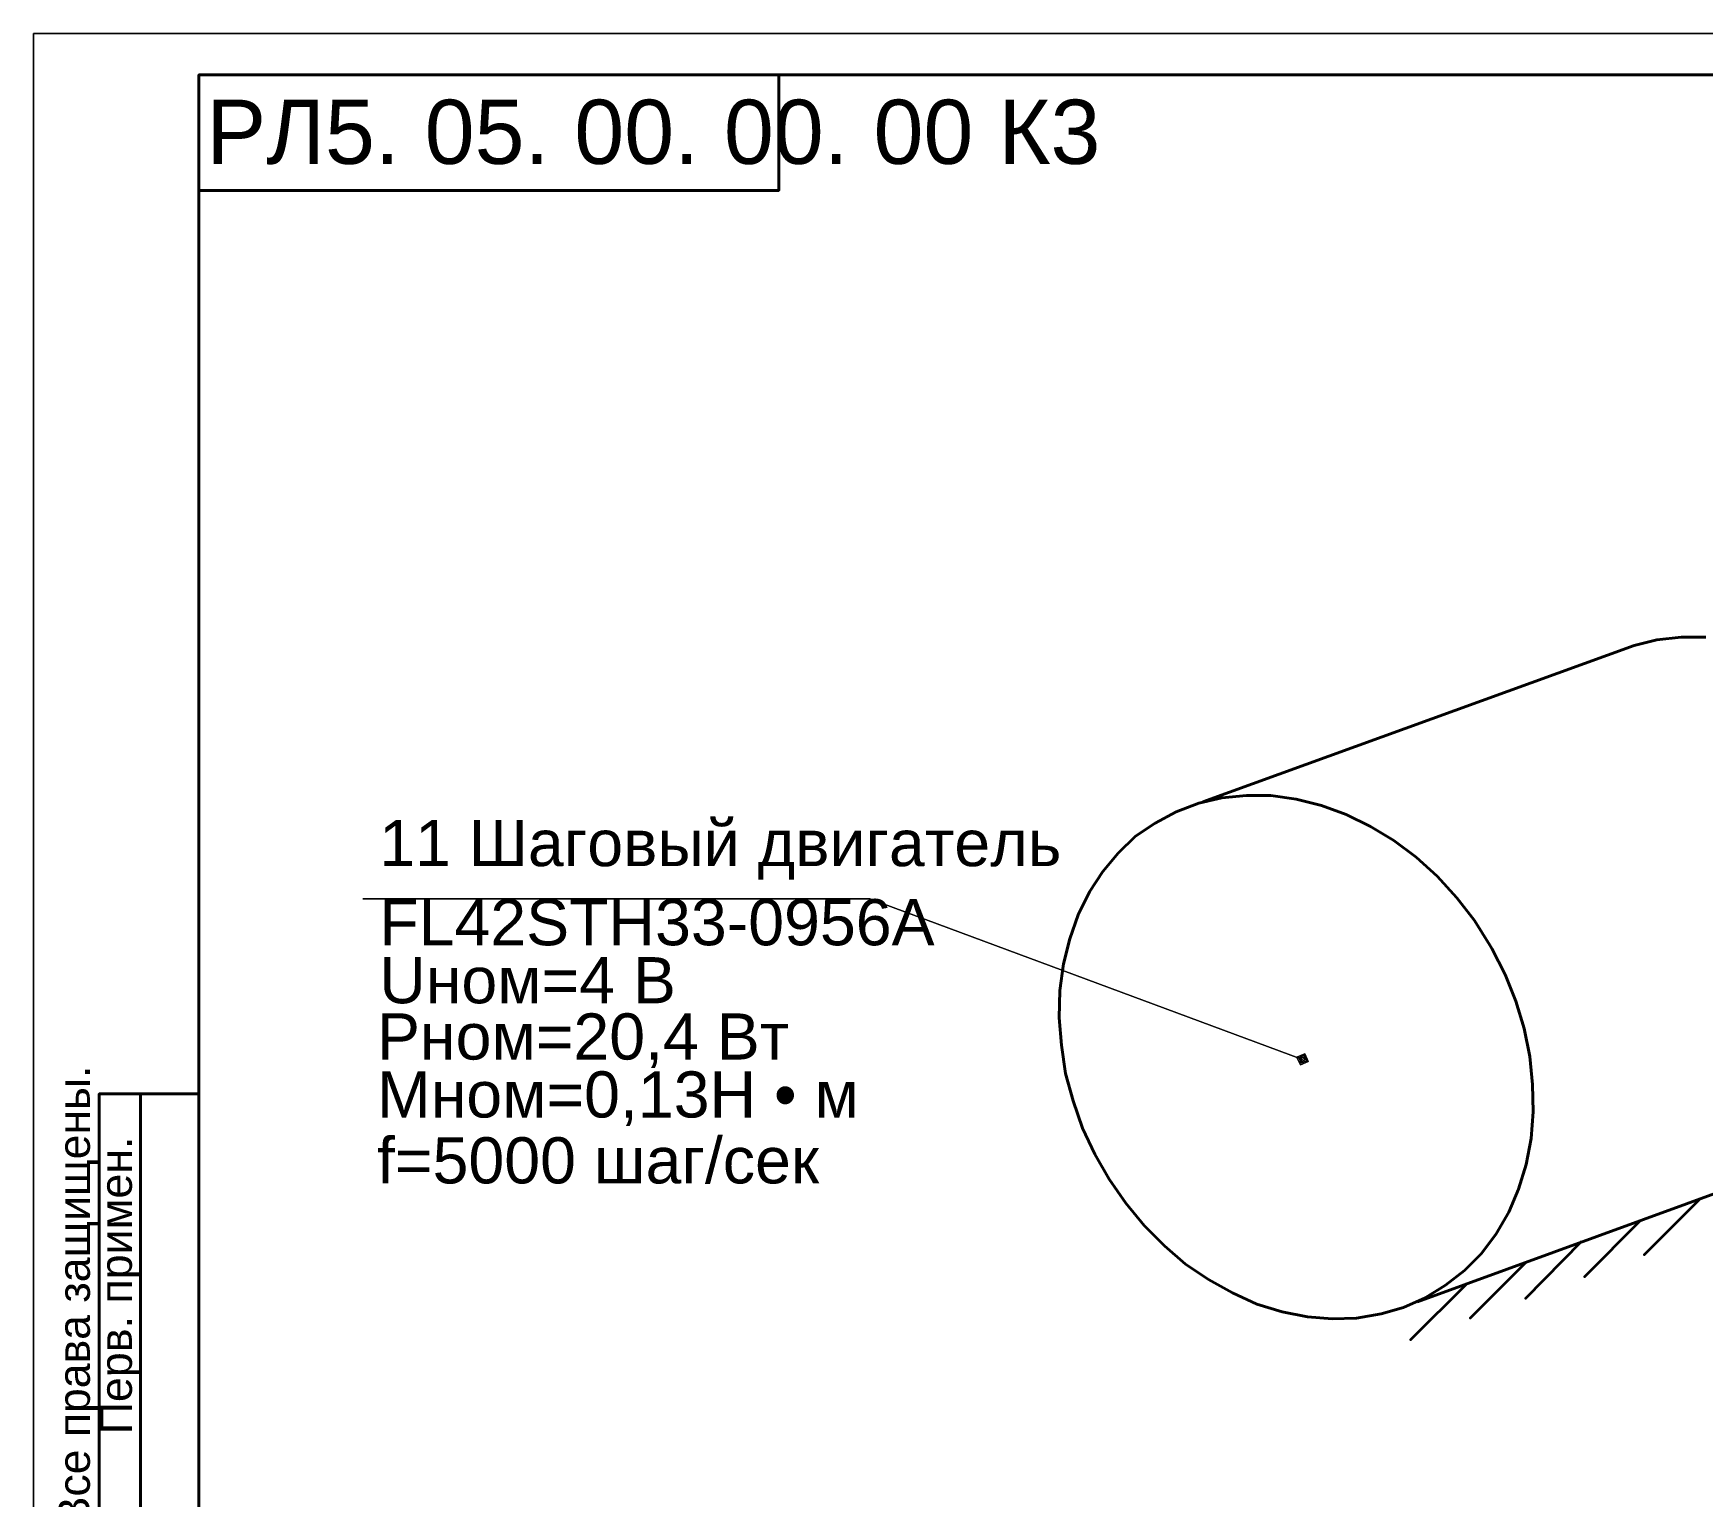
# Model space of a CAD drawing. Header units: millimetres. Extents: x 1 to 625, y 0 to 421.
# Drawn here: x 0.5 to 202.1, y 243.9 to 420.5 of the extents above; entities that cross this region are included whole.
import ezdxf

# ---------------------------------------------------------------- set-up
doc = ezdxf.new("R2010")
doc.units = ezdxf.units.MM
doc.layers.add('PDF _Геометрия', color=7, linetype='Continuous')
doc.layers.add('PDF _Текст', color=7, linetype='Continuous')
doc.layers.add('PDF _Сплошная заливка', color=7, linetype='Continuous', true_color=0xffffff)
doc.styles.add('PDF Arial', font='arial.ttf')

msp = doc.modelspace()

# ---------------------------------------------------------------- hatches: boundary and pattern name
at = {"layer": 'PDF _Сплошная заливка', "transparency": 33554559}
h = msp.add_hatch(color=256, dxfattribs=at)
h.paths.add_polyline_path([(42.25, 323.09), (99.48, 323.09)], flags=0)
h.paths.add_polyline_path([(42.25, 323), (99.48, 323)], flags=0)
h.paths.add_polyline_path([(42.25, 322.92), (99.48, 322.92)], flags=0)
h.paths.add_polyline_path([(42.25, 322.83), (99.48, 322.83)], flags=0)
h.paths.add_polyline_path([(42.25, 322.75), (99.48, 322.75)], flags=0)
h.paths.add_polyline_path([(42.25, 322.66), (99.48, 322.66)], flags=0)
h.paths.add_polyline_path([(42.25, 322.58), (99.48, 322.58)], flags=0)
h.paths.add_polyline_path([(42.25, 322.5), (99.48, 322.5)], flags=0)
h.paths.add_polyline_path([(42.25, 322.41), (99.48, 322.41)], flags=0)
h.paths.add_polyline_path([(42.25, 322.33), (99.48, 322.33)], flags=0)
h.paths.add_polyline_path([(42.25, 322.24), (99.48, 322.24)], flags=0)
h.paths.add_polyline_path([(42.25, 322.16), (99.48, 322.16)], flags=0)
h.paths.add_polyline_path([(42.25, 322.07), (99.48, 322.07)], flags=0)
h.paths.add_polyline_path([(42.25, 321.99), (99.48, 321.99)], flags=0)
h.paths.add_polyline_path([(42.25, 321.9), (99.48, 321.9)], flags=0)
h.paths.add_polyline_path([(42.25, 321.82), (99.48, 321.82)], flags=0)
h.paths.add_polyline_path([(42.25, 321.73), (99.48, 321.73)], flags=0)
h.paths.add_polyline_path([(42.25, 321.65), (99.48, 321.65)], flags=0)
h.paths.add_polyline_path([(42.25, 321.56), (99.48, 321.56)], flags=0)
h.paths.add_polyline_path([(42.25, 321.48), (99.48, 321.48)], flags=0)
h.paths.add_polyline_path([(42.25, 321.39), (99.48, 321.39)], flags=0)
h.paths.add_polyline_path([(42.25, 321.31), (99.48, 321.31)], flags=0)
h.paths.add_polyline_path([(42.25, 321.23), (99.48, 321.23)], flags=0)
h.paths.add_polyline_path([(42.25, 321.14), (99.48, 321.14)], flags=0)
h.paths.add_polyline_path([(42.25, 321.06), (99.48, 321.06)], flags=0)
h.paths.add_polyline_path([(42.25, 320.97), (99.48, 320.97)], flags=0)
h.paths.add_polyline_path([(42.25, 320.89), (99.48, 320.89)], flags=0)
h.paths.add_polyline_path([(42.25, 320.8), (99.48, 320.8)], flags=0)
h.paths.add_polyline_path([(42.25, 320.72), (99.48, 320.72)], flags=0)
h.paths.add_polyline_path([(42.25, 320.63), (99.48, 320.63)], flags=0)
h.paths.add_polyline_path([(42.25, 320.55), (99.48, 320.55)], flags=0)
h.paths.add_polyline_path([(42.25, 320.46), (99.48, 320.46)], flags=0)
h.paths.add_polyline_path([(42.25, 320.38), (99.48, 320.38)], flags=0)
h.paths.add_polyline_path([(42.25, 320.29), (99.48, 320.29)], flags=0)
h.paths.add_polyline_path([(42.25, 320.21), (99.48, 320.21)], flags=0)
h.paths.add_polyline_path([(42.25, 320.12), (99.48, 320.12)], flags=0)
h.paths.add_polyline_path([(42.25, 320.04), (99.48, 320.04)], flags=0)
h.paths.add_polyline_path([(42.25, 319.96), (99.48, 319.96)], flags=0)
h.paths.add_polyline_path([(42.25, 319.87), (99.48, 319.87)], flags=0)
h.paths.add_polyline_path([(42.25, 319.79), (99.48, 319.79)], flags=0)
h.paths.add_polyline_path([(42.25, 319.7), (99.48, 319.7)], flags=0)
h.paths.add_polyline_path([(42.25, 319.62), (99.48, 319.62)], flags=0)
h.paths.add_polyline_path([(42.25, 319.53), (99.48, 319.53)], flags=0)
h.paths.add_polyline_path([(42.25, 319.45), (99.48, 319.45)], flags=0)
h.paths.add_polyline_path([(42.25, 319.36), (99.48, 319.36)], flags=0)
h.paths.add_polyline_path([(42.25, 319.28), (99.48, 319.28)], flags=0)
h.paths.add_polyline_path([(42.25, 319.19), (99.48, 319.19)], flags=0)
h.paths.add_polyline_path([(42.25, 319.11), (99.48, 319.11)], flags=0)
h.paths.add_polyline_path([(42.25, 319.02), (99.48, 319.02)], flags=0)
h.paths.add_polyline_path([(42.25, 318.94), (99.48, 318.94)], flags=0)
h.paths.add_polyline_path([(42.25, 318.85), (99.48, 318.85)], flags=0)
h.paths.add_polyline_path([(42.25, 318.77), (99.48, 318.77)], flags=0)
h.paths.add_polyline_path([(42.25, 318.69), (99.48, 318.69)], flags=0)
h.paths.add_polyline_path([(42.25, 318.6), (99.48, 318.6)], flags=0)
h.paths.add_polyline_path([(42.25, 318.52), (99.48, 318.52)], flags=0)
h.paths.add_polyline_path([(42.25, 318.43), (99.48, 318.43)], flags=0)
h.paths.add_polyline_path([(42.25, 318.35), (99.48, 318.35)], flags=0)
h.paths.add_polyline_path([(42.25, 318.26), (99.48, 318.26)], flags=0)
h.paths.add_polyline_path([(42.25, 318.18), (99.48, 318.18)], flags=0)
h.paths.add_polyline_path([(42.25, 318.09), (99.48, 318.09)], flags=0)
h.paths.add_polyline_path([(42.25, 318.01), (99.48, 318.01)], flags=0)
h.paths.add_polyline_path([(42.25, 317.92), (99.48, 317.92)], flags=0)
h.paths.add_polyline_path([(42.25, 317.84), (99.48, 317.84)], flags=0)
h.paths.add_polyline_path([(42.25, 317.75), (99.48, 317.75)], flags=0)
h.paths.add_polyline_path([(42.25, 317.67), (99.48, 317.67)], flags=0)
h.paths.add_polyline_path([(42.25, 317.58), (99.48, 317.58)], flags=0)
h.paths.add_polyline_path([(42.25, 317.5), (99.48, 317.5)], flags=0)
h.paths.add_polyline_path([(42.25, 317.42), (99.48, 317.42)], flags=0)
h.paths.add_polyline_path([(42.25, 317.33), (99.48, 317.33)], flags=0)
h.paths.add_polyline_path([(42.25, 317.25), (99.48, 317.25)], flags=0)
h.paths.add_polyline_path([(42.25, 317.16), (99.48, 317.16)], flags=0)
h = msp.add_hatch(color=256, dxfattribs=at)
h.paths.add_polyline_path([(42.25, 315.13), (89.49, 315.13)], flags=0)
h.paths.add_polyline_path([(42.25, 315.04), (89.49, 315.04)], flags=0)
h.paths.add_polyline_path([(42.25, 314.96), (89.49, 314.96)], flags=0)
h.paths.add_polyline_path([(42.25, 314.88), (89.49, 314.88)], flags=0)
h.paths.add_polyline_path([(42.25, 314.79), (89.49, 314.79)], flags=0)
h.paths.add_polyline_path([(42.25, 314.71), (89.49, 314.71)], flags=0)
h.paths.add_polyline_path([(42.25, 314.62), (89.49, 314.62)], flags=0)
h.paths.add_polyline_path([(42.25, 314.54), (89.49, 314.54)], flags=0)
h.paths.add_polyline_path([(42.25, 314.45), (89.49, 314.45)], flags=0)
h.paths.add_polyline_path([(42.25, 314.37), (89.49, 314.37)], flags=0)
h.paths.add_polyline_path([(42.25, 314.28), (89.49, 314.28)], flags=0)
h.paths.add_polyline_path([(42.25, 314.2), (89.49, 314.2)], flags=0)
h.paths.add_polyline_path([(42.25, 314.11), (89.49, 314.11)], flags=0)
h.paths.add_polyline_path([(42.25, 314.03), (89.49, 314.03)], flags=0)
h.paths.add_polyline_path([(42.25, 313.94), (89.49, 313.94)], flags=0)
h.paths.add_polyline_path([(42.25, 313.86), (89.49, 313.86)], flags=0)
h.paths.add_polyline_path([(42.25, 313.77), (89.49, 313.77)], flags=0)
h.paths.add_polyline_path([(42.25, 313.69), (89.49, 313.69)], flags=0)
h.paths.add_polyline_path([(42.25, 313.61), (89.49, 313.61)], flags=0)
h.paths.add_polyline_path([(42.25, 313.52), (89.49, 313.52)], flags=0)
h.paths.add_polyline_path([(42.25, 313.44), (89.49, 313.44)], flags=0)
h.paths.add_polyline_path([(42.25, 313.35), (89.49, 313.35)], flags=0)
h.paths.add_polyline_path([(42.25, 313.27), (89.49, 313.27)], flags=0)
h.paths.add_polyline_path([(42.25, 313.18), (89.49, 313.18)], flags=0)
h.paths.add_polyline_path([(42.25, 313.1), (89.49, 313.1)], flags=0)
h.paths.add_polyline_path([(42.25, 313.01), (89.49, 313.01)], flags=0)
h.paths.add_polyline_path([(42.25, 312.93), (89.49, 312.93)], flags=0)
h.paths.add_polyline_path([(42.25, 312.84), (89.49, 312.84)], flags=0)
h.paths.add_polyline_path([(42.25, 312.76), (89.49, 312.76)], flags=0)
h.paths.add_polyline_path([(42.25, 312.67), (89.49, 312.67)], flags=0)
h.paths.add_polyline_path([(42.25, 312.59), (89.49, 312.59)], flags=0)
h.paths.add_polyline_path([(42.25, 312.5), (89.49, 312.5)], flags=0)
h.paths.add_polyline_path([(42.25, 312.42), (89.49, 312.42)], flags=0)
h.paths.add_polyline_path([(42.25, 312.34), (89.49, 312.34)], flags=0)
h.paths.add_polyline_path([(42.25, 312.25), (89.49, 312.25)], flags=0)
h.paths.add_polyline_path([(42.25, 312.17), (89.49, 312.17)], flags=0)
h.paths.add_polyline_path([(42.25, 312.08), (89.49, 312.08)], flags=0)
h.paths.add_polyline_path([(42.25, 312), (89.49, 312)], flags=0)
h.paths.add_polyline_path([(42.25, 311.91), (89.49, 311.91)], flags=0)
h.paths.add_polyline_path([(42.25, 311.83), (89.49, 311.83)], flags=0)
h.paths.add_polyline_path([(42.25, 311.74), (89.49, 311.74)], flags=0)
h.paths.add_polyline_path([(42.25, 311.66), (89.49, 311.66)], flags=0)
h.paths.add_polyline_path([(42.25, 311.57), (89.49, 311.57)], flags=0)
h.paths.add_polyline_path([(42.25, 311.49), (89.49, 311.49)], flags=0)
h.paths.add_polyline_path([(42.25, 311.4), (89.49, 311.4)], flags=0)
h.paths.add_polyline_path([(42.25, 311.32), (89.49, 311.32)], flags=0)
h.paths.add_polyline_path([(42.25, 311.23), (89.49, 311.23)], flags=0)
h.paths.add_polyline_path([(42.25, 311.15), (89.49, 311.15)], flags=0)
h.paths.add_polyline_path([(42.25, 311.07), (89.49, 311.07)], flags=0)
h.paths.add_polyline_path([(42.25, 310.98), (89.49, 310.98)], flags=0)
h.paths.add_polyline_path([(42.25, 310.9), (89.49, 310.9)], flags=0)
h.paths.add_polyline_path([(42.25, 310.81), (89.49, 310.81)], flags=0)
h.paths.add_polyline_path([(42.25, 310.73), (89.49, 310.73)], flags=0)
h.paths.add_polyline_path([(42.25, 310.64), (89.49, 310.64)], flags=0)
h.paths.add_polyline_path([(42.25, 310.56), (89.49, 310.56)], flags=0)
h.paths.add_polyline_path([(42.25, 310.47), (89.49, 310.47)], flags=0)
h.paths.add_polyline_path([(42.25, 310.39), (89.49, 310.39)], flags=0)
h.paths.add_polyline_path([(42.25, 310.3), (89.49, 310.3)], flags=0)
h.paths.add_polyline_path([(42.25, 310.22), (89.49, 310.22)], flags=0)
h.paths.add_polyline_path([(42.25, 310.13), (89.49, 310.13)], flags=0)
h.paths.add_polyline_path([(42.25, 310.05), (89.49, 310.05)], flags=0)
h.paths.add_polyline_path([(42.25, 309.96), (89.49, 309.96)], flags=0)
h.paths.add_polyline_path([(42.25, 309.88), (89.49, 309.88)], flags=0)
h.paths.add_polyline_path([(42.25, 309.8), (89.49, 309.8)], flags=0)
h.paths.add_polyline_path([(42.25, 309.71), (89.49, 309.71)], flags=0)
h.paths.add_polyline_path([(42.25, 309.63), (89.49, 309.63)], flags=0)
h.paths.add_polyline_path([(42.25, 309.54), (89.49, 309.54)], flags=0)
h.paths.add_polyline_path([(42.25, 309.46), (89.49, 309.46)], flags=0)
h.paths.add_polyline_path([(42.25, 309.37), (89.49, 309.37)], flags=0)
h.paths.add_polyline_path([(42.25, 309.29), (89.49, 309.29)], flags=0)
h.paths.add_polyline_path([(42.25, 309.2), (89.49, 309.2)], flags=0)
h.paths.add_polyline_path([(42.25, 309.12), (89.49, 309.12)], flags=0)
h = msp.add_hatch(color=256, dxfattribs=at)
h.paths.add_polyline_path([(42.25, 308.1), (66.97, 308.1)], flags=0)
h.paths.add_polyline_path([(42.25, 308.02), (66.97, 308.02)], flags=0)
h.paths.add_polyline_path([(42.25, 307.93), (66.97, 307.93)], flags=0)
h.paths.add_polyline_path([(42.25, 307.85), (66.97, 307.85)], flags=0)
h.paths.add_polyline_path([(42.25, 307.76), (66.97, 307.76)], flags=0)
h.paths.add_polyline_path([(42.25, 307.68), (66.97, 307.68)], flags=0)
h.paths.add_polyline_path([(42.25, 307.59), (66.97, 307.59)], flags=0)
h.paths.add_polyline_path([(42.25, 307.51), (66.97, 307.51)], flags=0)
h.paths.add_polyline_path([(42.25, 307.42), (66.97, 307.42)], flags=0)
h.paths.add_polyline_path([(42.25, 307.34), (66.97, 307.34)], flags=0)
h.paths.add_polyline_path([(42.25, 307.26), (66.97, 307.26)], flags=0)
h.paths.add_polyline_path([(42.25, 307.17), (66.97, 307.17)], flags=0)
h.paths.add_polyline_path([(42.25, 307.09), (66.97, 307.09)], flags=0)
h.paths.add_polyline_path([(42.25, 307), (66.97, 307)], flags=0)
h.paths.add_polyline_path([(42.25, 306.92), (66.97, 306.92)], flags=0)
h.paths.add_polyline_path([(42.25, 306.83), (66.97, 306.83)], flags=0)
h.paths.add_polyline_path([(42.25, 306.75), (66.97, 306.75)], flags=0)
h.paths.add_polyline_path([(42.25, 306.66), (66.97, 306.66)], flags=0)
h.paths.add_polyline_path([(42.25, 306.58), (66.97, 306.58)], flags=0)
h.paths.add_polyline_path([(42.25, 306.49), (66.97, 306.49)], flags=0)
h.paths.add_polyline_path([(42.25, 306.41), (66.97, 306.41)], flags=0)
h.paths.add_polyline_path([(42.25, 306.32), (66.97, 306.32)], flags=0)
h.paths.add_polyline_path([(42.25, 306.24), (66.97, 306.24)], flags=0)
h.paths.add_polyline_path([(42.25, 306.15), (66.97, 306.15)], flags=0)
h.paths.add_polyline_path([(42.25, 306.07), (66.97, 306.07)], flags=0)
h.paths.add_polyline_path([(42.25, 305.99), (66.97, 305.99)], flags=0)
h.paths.add_polyline_path([(42.25, 305.9), (66.97, 305.9)], flags=0)
h.paths.add_polyline_path([(42.25, 305.82), (66.97, 305.82)], flags=0)
h.paths.add_polyline_path([(42.25, 305.73), (66.97, 305.73)], flags=0)
h.paths.add_polyline_path([(42.25, 305.65), (66.97, 305.65)], flags=0)
h.paths.add_polyline_path([(42.25, 305.56), (66.97, 305.56)], flags=0)
h.paths.add_polyline_path([(42.25, 305.48), (66.97, 305.48)], flags=0)
h.paths.add_polyline_path([(42.25, 305.39), (66.97, 305.39)], flags=0)
h.paths.add_polyline_path([(42.25, 305.31), (66.97, 305.31)], flags=0)
h.paths.add_polyline_path([(42.25, 305.22), (66.97, 305.22)], flags=0)
h.paths.add_polyline_path([(42.25, 305.14), (66.97, 305.14)], flags=0)
h.paths.add_polyline_path([(42.25, 305.05), (66.97, 305.05)], flags=0)
h.paths.add_polyline_path([(42.25, 304.97), (66.97, 304.97)], flags=0)
h.paths.add_polyline_path([(42.25, 304.88), (66.97, 304.88)], flags=0)
h.paths.add_polyline_path([(42.25, 304.8), (66.97, 304.8)], flags=0)
h.paths.add_polyline_path([(42.25, 304.72), (66.97, 304.72)], flags=0)
h.paths.add_polyline_path([(42.25, 304.63), (66.97, 304.63)], flags=0)
h.paths.add_polyline_path([(42.25, 304.55), (66.97, 304.55)], flags=0)
h.paths.add_polyline_path([(42.25, 304.46), (66.97, 304.46)], flags=0)
h.paths.add_polyline_path([(42.25, 304.38), (66.97, 304.38)], flags=0)
h.paths.add_polyline_path([(42.25, 304.29), (66.97, 304.29)], flags=0)
h.paths.add_polyline_path([(42.25, 304.21), (66.97, 304.21)], flags=0)
h.paths.add_polyline_path([(42.25, 304.12), (66.97, 304.12)], flags=0)
h.paths.add_polyline_path([(42.25, 304.04), (66.97, 304.04)], flags=0)
h.paths.add_polyline_path([(42.25, 303.95), (66.97, 303.95)], flags=0)
h.paths.add_polyline_path([(42.25, 303.87), (66.97, 303.87)], flags=0)
h.paths.add_polyline_path([(42.25, 303.78), (66.97, 303.78)], flags=0)
h.paths.add_polyline_path([(42.25, 303.7), (66.97, 303.7)], flags=0)
h.paths.add_polyline_path([(42.25, 303.61), (66.97, 303.61)], flags=0)
h.paths.add_polyline_path([(42.25, 303.53), (66.97, 303.53)], flags=0)
h.paths.add_polyline_path([(42.25, 303.45), (66.97, 303.45)], flags=0)
h.paths.add_polyline_path([(42.25, 303.36), (66.97, 303.36)], flags=0)
h.paths.add_polyline_path([(42.25, 303.28), (66.97, 303.28)], flags=0)
h.paths.add_polyline_path([(42.25, 303.19), (66.97, 303.19)], flags=0)
h.paths.add_polyline_path([(42.25, 303.11), (66.97, 303.11)], flags=0)
h.paths.add_polyline_path([(42.25, 303.02), (66.97, 303.02)], flags=0)
h.paths.add_polyline_path([(42.25, 302.94), (66.97, 302.94)], flags=0)
h.paths.add_polyline_path([(42.25, 302.85), (66.97, 302.85)], flags=0)
h.paths.add_polyline_path([(42.25, 302.77), (66.97, 302.77)], flags=0)
h.paths.add_polyline_path([(42.25, 302.68), (66.97, 302.68)], flags=0)
h.paths.add_polyline_path([(42.25, 302.6), (66.97, 302.6)], flags=0)
h.paths.add_polyline_path([(42.25, 302.51), (66.97, 302.51)], flags=0)
h.paths.add_polyline_path([(42.25, 302.43), (66.97, 302.43)], flags=0)
h.paths.add_polyline_path([(42.25, 302.34), (66.97, 302.34)], flags=0)
h.paths.add_polyline_path([(42.25, 302.26), (66.97, 302.26)], flags=0)
h.paths.add_polyline_path([(42.25, 302.18), (66.97, 302.18)], flags=0)
h = msp.add_hatch(color=256, dxfattribs=at)
h.paths.add_polyline_path([(42.25, 301.07), (78.23, 301.07)], flags=0)
h.paths.add_polyline_path([(42.25, 300.99), (78.23, 300.99)], flags=0)
h.paths.add_polyline_path([(42.25, 300.91), (78.23, 300.91)], flags=0)
h.paths.add_polyline_path([(42.25, 300.82), (78.23, 300.82)], flags=0)
h.paths.add_polyline_path([(42.25, 300.74), (78.23, 300.74)], flags=0)
h.paths.add_polyline_path([(42.25, 300.65), (78.23, 300.65)], flags=0)
h.paths.add_polyline_path([(42.25, 300.57), (78.23, 300.57)], flags=0)
h.paths.add_polyline_path([(42.25, 300.48), (78.23, 300.48)], flags=0)
h.paths.add_polyline_path([(42.25, 300.4), (78.23, 300.4)], flags=0)
h.paths.add_polyline_path([(42.25, 300.31), (78.23, 300.31)], flags=0)
h.paths.add_polyline_path([(42.25, 300.23), (78.23, 300.23)], flags=0)
h.paths.add_polyline_path([(42.25, 300.14), (78.23, 300.14)], flags=0)
h.paths.add_polyline_path([(42.25, 300.06), (78.23, 300.06)], flags=0)
h.paths.add_polyline_path([(42.25, 299.97), (78.23, 299.97)], flags=0)
h.paths.add_polyline_path([(42.25, 299.89), (78.23, 299.89)], flags=0)
h.paths.add_polyline_path([(42.25, 299.8), (78.23, 299.8)], flags=0)
h.paths.add_polyline_path([(42.25, 299.72), (78.23, 299.72)], flags=0)
h.paths.add_polyline_path([(42.25, 299.64), (78.23, 299.64)], flags=0)
h.paths.add_polyline_path([(42.25, 299.55), (78.23, 299.55)], flags=0)
h.paths.add_polyline_path([(42.25, 299.47), (78.23, 299.47)], flags=0)
h.paths.add_polyline_path([(42.25, 299.38), (78.23, 299.38)], flags=0)
h.paths.add_polyline_path([(42.25, 299.3), (78.23, 299.3)], flags=0)
h.paths.add_polyline_path([(42.25, 299.21), (78.23, 299.21)], flags=0)
h.paths.add_polyline_path([(42.25, 299.13), (78.23, 299.13)], flags=0)
h.paths.add_polyline_path([(42.25, 299.04), (78.23, 299.04)], flags=0)
h.paths.add_polyline_path([(42.25, 298.96), (78.23, 298.96)], flags=0)
h.paths.add_polyline_path([(42.25, 298.87), (78.23, 298.87)], flags=0)
h.paths.add_polyline_path([(42.25, 298.79), (78.23, 298.79)], flags=0)
h.paths.add_polyline_path([(42.25, 298.7), (78.23, 298.7)], flags=0)
h.paths.add_polyline_path([(42.25, 298.62), (78.23, 298.62)], flags=0)
h.paths.add_polyline_path([(42.25, 298.53), (78.23, 298.53)], flags=0)
h.paths.add_polyline_path([(42.25, 298.45), (78.23, 298.45)], flags=0)
h.paths.add_polyline_path([(42.25, 298.37), (78.23, 298.37)], flags=0)
h.paths.add_polyline_path([(42.25, 298.28), (78.23, 298.28)], flags=0)
h.paths.add_polyline_path([(42.25, 298.2), (78.23, 298.2)], flags=0)
h.paths.add_polyline_path([(42.25, 298.11), (78.23, 298.11)], flags=0)
h.paths.add_polyline_path([(42.25, 298.03), (78.23, 298.03)], flags=0)
h.paths.add_polyline_path([(42.25, 297.94), (78.23, 297.94)], flags=0)
h.paths.add_polyline_path([(42.25, 297.86), (78.23, 297.86)], flags=0)
h.paths.add_polyline_path([(42.25, 297.77), (78.23, 297.77)], flags=0)
h.paths.add_polyline_path([(42.25, 297.69), (78.23, 297.69)], flags=0)
h.paths.add_polyline_path([(42.25, 297.6), (78.23, 297.6)], flags=0)
h.paths.add_polyline_path([(42.25, 297.52), (78.23, 297.52)], flags=0)
h.paths.add_polyline_path([(42.25, 297.43), (78.23, 297.43)], flags=0)
h.paths.add_polyline_path([(42.25, 297.35), (78.23, 297.35)], flags=0)
h.paths.add_polyline_path([(42.25, 297.26), (78.23, 297.26)], flags=0)
h.paths.add_polyline_path([(42.25, 297.18), (78.23, 297.18)], flags=0)
h.paths.add_polyline_path([(42.25, 297.1), (78.23, 297.1)], flags=0)
h.paths.add_polyline_path([(42.25, 297.01), (78.23, 297.01)], flags=0)
h.paths.add_polyline_path([(42.25, 296.93), (78.23, 296.93)], flags=0)
h.paths.add_polyline_path([(42.25, 296.84), (78.23, 296.84)], flags=0)
h.paths.add_polyline_path([(42.25, 296.76), (78.23, 296.76)], flags=0)
h.paths.add_polyline_path([(42.25, 296.67), (78.23, 296.67)], flags=0)
h.paths.add_polyline_path([(42.25, 296.59), (78.23, 296.59)], flags=0)
h.paths.add_polyline_path([(42.25, 296.5), (78.23, 296.5)], flags=0)
h.paths.add_polyline_path([(42.25, 296.42), (78.23, 296.42)], flags=0)
h.paths.add_polyline_path([(42.25, 296.33), (78.23, 296.33)], flags=0)
h.paths.add_polyline_path([(42.25, 296.25), (78.23, 296.25)], flags=0)
h.paths.add_polyline_path([(42.25, 296.16), (78.23, 296.16)], flags=0)
h.paths.add_polyline_path([(42.25, 296.08), (78.23, 296.08)], flags=0)
h.paths.add_polyline_path([(42.25, 295.99), (78.23, 295.99)], flags=0)
h.paths.add_polyline_path([(42.25, 295.91), (78.23, 295.91)], flags=0)
h.paths.add_polyline_path([(42.25, 295.83), (78.23, 295.83)], flags=0)
h.paths.add_polyline_path([(42.25, 295.74), (78.23, 295.74)], flags=0)
h.paths.add_polyline_path([(42.25, 295.66), (78.23, 295.66)], flags=0)
h.paths.add_polyline_path([(42.25, 295.57), (78.23, 295.57)], flags=0)
h.paths.add_polyline_path([(42.25, 295.49), (78.23, 295.49)], flags=0)
h.paths.add_polyline_path([(42.25, 295.4), (78.23, 295.4)], flags=0)
h.paths.add_polyline_path([(42.25, 295.32), (78.23, 295.32)], flags=0)
h.paths.add_polyline_path([(42.25, 295.23), (78.23, 295.23)], flags=0)
h.paths.add_polyline_path([(42.25, 295.15), (78.23, 295.15)], flags=0)
h = msp.add_hatch(color=256, dxfattribs=at)
h.paths.add_polyline_path([(42.25, 294.13), (81.36, 294.13)], flags=0)
h.paths.add_polyline_path([(42.25, 294.05), (81.36, 294.05)], flags=0)
h.paths.add_polyline_path([(42.25, 293.96), (81.36, 293.96)], flags=0)
h.paths.add_polyline_path([(42.25, 293.88), (81.36, 293.88)], flags=0)
h.paths.add_polyline_path([(42.25, 293.79), (81.36, 293.79)], flags=0)
h.paths.add_polyline_path([(42.25, 293.71), (81.36, 293.71)], flags=0)
h.paths.add_polyline_path([(42.25, 293.62), (81.36, 293.62)], flags=0)
h.paths.add_polyline_path([(42.25, 293.54), (81.36, 293.54)], flags=0)
h.paths.add_polyline_path([(42.25, 293.45), (81.36, 293.45)], flags=0)
h.paths.add_polyline_path([(42.25, 293.37), (81.36, 293.37)], flags=0)
h.paths.add_polyline_path([(42.25, 293.29), (81.36, 293.29)], flags=0)
h.paths.add_polyline_path([(42.25, 293.2), (81.36, 293.2)], flags=0)
h.paths.add_polyline_path([(42.25, 293.12), (81.36, 293.12)], flags=0)
h.paths.add_polyline_path([(42.25, 293.03), (81.36, 293.03)], flags=0)
h.paths.add_polyline_path([(42.25, 292.95), (81.36, 292.95)], flags=0)
h.paths.add_polyline_path([(42.25, 292.86), (81.36, 292.86)], flags=0)
h.paths.add_polyline_path([(42.25, 292.78), (81.36, 292.78)], flags=0)
h.paths.add_polyline_path([(42.25, 292.69), (81.36, 292.69)], flags=0)
h.paths.add_polyline_path([(42.25, 292.61), (81.36, 292.61)], flags=0)
h.paths.add_polyline_path([(42.25, 292.52), (81.36, 292.52)], flags=0)
h.paths.add_polyline_path([(42.25, 292.44), (81.36, 292.44)], flags=0)
h.paths.add_polyline_path([(42.25, 292.35), (81.36, 292.35)], flags=0)
h.paths.add_polyline_path([(42.25, 292.27), (81.36, 292.27)], flags=0)
h.paths.add_polyline_path([(42.25, 292.18), (81.36, 292.18)], flags=0)
h.paths.add_polyline_path([(42.25, 292.1), (81.36, 292.1)], flags=0)
h.paths.add_polyline_path([(42.25, 292.02), (81.36, 292.02)], flags=0)
h.paths.add_polyline_path([(42.25, 291.93), (81.36, 291.93)], flags=0)
h.paths.add_polyline_path([(42.25, 291.85), (81.36, 291.85)], flags=0)
h.paths.add_polyline_path([(42.25, 291.76), (81.36, 291.76)], flags=0)
h.paths.add_polyline_path([(42.25, 291.68), (81.36, 291.68)], flags=0)
h.paths.add_polyline_path([(42.25, 291.59), (81.36, 291.59)], flags=0)
h.paths.add_polyline_path([(42.25, 291.51), (81.36, 291.51)], flags=0)
h.paths.add_polyline_path([(42.25, 291.42), (81.36, 291.42)], flags=0)
h.paths.add_polyline_path([(42.25, 291.34), (81.36, 291.34)], flags=0)
h.paths.add_polyline_path([(42.25, 291.25), (81.36, 291.25)], flags=0)
h.paths.add_polyline_path([(42.25, 291.17), (81.36, 291.17)], flags=0)
h.paths.add_polyline_path([(42.25, 291.08), (81.36, 291.08)], flags=0)
h.paths.add_polyline_path([(42.25, 291), (81.36, 291)], flags=0)
h.paths.add_polyline_path([(42.25, 290.91), (81.36, 290.91)], flags=0)
h.paths.add_polyline_path([(42.25, 290.83), (81.36, 290.83)], flags=0)
h.paths.add_polyline_path([(42.25, 290.75), (81.36, 290.75)], flags=0)
h.paths.add_polyline_path([(42.25, 290.66), (81.36, 290.66)], flags=0)
h.paths.add_polyline_path([(42.25, 290.58), (81.36, 290.58)], flags=0)
h.paths.add_polyline_path([(42.25, 290.49), (81.36, 290.49)], flags=0)
h.paths.add_polyline_path([(42.25, 290.41), (81.36, 290.41)], flags=0)
h.paths.add_polyline_path([(42.25, 290.32), (81.36, 290.32)], flags=0)
h.paths.add_polyline_path([(42.25, 290.24), (81.36, 290.24)], flags=0)
h.paths.add_polyline_path([(42.25, 290.15), (81.36, 290.15)], flags=0)
h.paths.add_polyline_path([(42.25, 290.07), (81.36, 290.07)], flags=0)
h.paths.add_polyline_path([(42.25, 289.98), (81.36, 289.98)], flags=0)
h.paths.add_polyline_path([(42.25, 289.9), (81.36, 289.9)], flags=0)
h.paths.add_polyline_path([(42.25, 289.81), (81.36, 289.81)], flags=0)
h.paths.add_polyline_path([(42.25, 289.73), (81.36, 289.73)], flags=0)
h.paths.add_polyline_path([(42.25, 289.64), (81.36, 289.64)], flags=0)
h.paths.add_polyline_path([(42.25, 289.56), (81.36, 289.56)], flags=0)
h.paths.add_polyline_path([(42.25, 289.48), (81.36, 289.48)], flags=0)
h.paths.add_polyline_path([(42.25, 289.39), (81.36, 289.39)], flags=0)
h.paths.add_polyline_path([(42.25, 289.31), (81.36, 289.31)], flags=0)
h.paths.add_polyline_path([(42.25, 289.22), (81.36, 289.22)], flags=0)
h.paths.add_polyline_path([(42.25, 289.14), (81.36, 289.14)], flags=0)
h.paths.add_polyline_path([(42.25, 289.05), (81.36, 289.05)], flags=0)
h.paths.add_polyline_path([(42.25, 288.97), (81.36, 288.97)], flags=0)
h.paths.add_polyline_path([(42.25, 288.88), (81.36, 288.88)], flags=0)
h.paths.add_polyline_path([(42.25, 288.8), (81.36, 288.8)], flags=0)
h.paths.add_polyline_path([(42.25, 288.71), (81.36, 288.71)], flags=0)
h.paths.add_polyline_path([(42.25, 288.63), (81.36, 288.63)], flags=0)
h.paths.add_polyline_path([(42.25, 288.54), (81.36, 288.54)], flags=0)
h.paths.add_polyline_path([(42.25, 288.46), (81.36, 288.46)], flags=0)
h.paths.add_polyline_path([(42.25, 288.37), (81.36, 288.37)], flags=0)
h.paths.add_polyline_path([(42.25, 288.29), (81.36, 288.29)], flags=0)
h.paths.add_polyline_path([(42.25, 288.21), (81.36, 288.21)], flags=0)
h.paths.add_polyline_path([(42.25, 288.12), (81.36, 288.12)], flags=0)
h = msp.add_hatch(color=256, dxfattribs=at)
h.paths.add_polyline_path([(42.25, 287.1), (84.67, 287.1)], flags=0)
h.paths.add_polyline_path([(42.25, 287.02), (84.67, 287.02)], flags=0)
h.paths.add_polyline_path([(42.25, 286.94), (84.67, 286.94)], flags=0)
h.paths.add_polyline_path([(42.25, 286.85), (84.67, 286.85)], flags=0)
h.paths.add_polyline_path([(42.25, 286.77), (84.67, 286.77)], flags=0)
h.paths.add_polyline_path([(42.25, 286.68), (84.67, 286.68)], flags=0)
h.paths.add_polyline_path([(42.25, 286.6), (84.67, 286.6)], flags=0)
h.paths.add_polyline_path([(42.25, 286.51), (84.67, 286.51)], flags=0)
h.paths.add_polyline_path([(42.25, 286.43), (84.67, 286.43)], flags=0)
h.paths.add_polyline_path([(42.25, 286.34), (84.67, 286.34)], flags=0)
h.paths.add_polyline_path([(42.25, 286.26), (84.67, 286.26)], flags=0)
h.paths.add_polyline_path([(42.25, 286.17), (84.67, 286.17)], flags=0)
h.paths.add_polyline_path([(42.25, 286.09), (84.67, 286.09)], flags=0)
h.paths.add_polyline_path([(42.25, 286), (84.67, 286)], flags=0)
h.paths.add_polyline_path([(42.25, 285.92), (84.67, 285.92)], flags=0)
h.paths.add_polyline_path([(42.25, 285.83), (84.67, 285.83)], flags=0)
h.paths.add_polyline_path([(42.25, 285.75), (84.67, 285.75)], flags=0)
h.paths.add_polyline_path([(42.25, 285.67), (84.67, 285.67)], flags=0)
h.paths.add_polyline_path([(42.25, 285.58), (84.67, 285.58)], flags=0)
h.paths.add_polyline_path([(42.25, 285.5), (84.67, 285.5)], flags=0)
h.paths.add_polyline_path([(42.25, 285.41), (84.67, 285.41)], flags=0)
h.paths.add_polyline_path([(42.25, 285.33), (84.67, 285.33)], flags=0)
h.paths.add_polyline_path([(42.25, 285.24), (84.67, 285.24)], flags=0)
h.paths.add_polyline_path([(42.25, 285.16), (84.67, 285.16)], flags=0)
h.paths.add_polyline_path([(42.25, 285.07), (84.67, 285.07)], flags=0)
h.paths.add_polyline_path([(42.25, 284.99), (84.67, 284.99)], flags=0)
h.paths.add_polyline_path([(42.25, 284.9), (84.67, 284.9)], flags=0)
h.paths.add_polyline_path([(42.25, 284.82), (84.67, 284.82)], flags=0)
h.paths.add_polyline_path([(42.25, 284.73), (84.67, 284.73)], flags=0)
h.paths.add_polyline_path([(42.25, 284.65), (84.67, 284.65)], flags=0)
h.paths.add_polyline_path([(42.25, 284.56), (84.67, 284.56)], flags=0)
h.paths.add_polyline_path([(42.25, 284.48), (84.67, 284.48)], flags=0)
h.paths.add_polyline_path([(42.25, 284.4), (84.67, 284.4)], flags=0)
h.paths.add_polyline_path([(42.25, 284.31), (84.67, 284.31)], flags=0)
h.paths.add_polyline_path([(42.25, 284.23), (84.67, 284.23)], flags=0)
h.paths.add_polyline_path([(42.25, 284.14), (84.67, 284.14)], flags=0)
h.paths.add_polyline_path([(42.25, 284.06), (84.67, 284.06)], flags=0)
h.paths.add_polyline_path([(42.25, 283.97), (84.67, 283.97)], flags=0)
h.paths.add_polyline_path([(42.25, 283.89), (84.67, 283.89)], flags=0)
h.paths.add_polyline_path([(42.25, 283.8), (84.67, 283.8)], flags=0)
h.paths.add_polyline_path([(42.25, 283.72), (84.67, 283.72)], flags=0)
h.paths.add_polyline_path([(42.25, 283.63), (84.67, 283.63)], flags=0)
h.paths.add_polyline_path([(42.25, 283.55), (84.67, 283.55)], flags=0)
h.paths.add_polyline_path([(42.25, 283.46), (84.67, 283.46)], flags=0)
h.paths.add_polyline_path([(42.25, 283.38), (84.67, 283.38)], flags=0)
h.paths.add_polyline_path([(42.25, 283.29), (84.67, 283.29)], flags=0)
h.paths.add_polyline_path([(42.25, 283.21), (84.67, 283.21)], flags=0)
h.paths.add_polyline_path([(42.25, 283.13), (84.67, 283.13)], flags=0)
h.paths.add_polyline_path([(42.25, 283.04), (84.67, 283.04)], flags=0)
h.paths.add_polyline_path([(42.25, 282.96), (84.67, 282.96)], flags=0)
h.paths.add_polyline_path([(42.25, 282.87), (84.67, 282.87)], flags=0)
h.paths.add_polyline_path([(42.25, 282.79), (84.67, 282.79)], flags=0)
h.paths.add_polyline_path([(42.25, 282.7), (84.67, 282.7)], flags=0)
h.paths.add_polyline_path([(42.25, 282.62), (84.67, 282.62)], flags=0)
h.paths.add_polyline_path([(42.25, 282.53), (84.67, 282.53)], flags=0)
h.paths.add_polyline_path([(42.25, 282.45), (84.67, 282.45)], flags=0)
h.paths.add_polyline_path([(42.25, 282.36), (84.67, 282.36)], flags=0)
h.paths.add_polyline_path([(42.25, 282.28), (84.67, 282.28)], flags=0)
h.paths.add_polyline_path([(42.25, 282.19), (84.67, 282.19)], flags=0)
h.paths.add_polyline_path([(42.25, 282.11), (84.67, 282.11)], flags=0)
h.paths.add_polyline_path([(42.25, 282.02), (84.67, 282.02)], flags=0)
h.paths.add_polyline_path([(42.25, 281.94), (84.67, 281.94)], flags=0)
h.paths.add_polyline_path([(42.25, 281.86), (84.67, 281.86)], flags=0)
h.paths.add_polyline_path([(42.25, 281.77), (84.67, 281.77)], flags=0)
h.paths.add_polyline_path([(42.25, 281.69), (84.67, 281.69)], flags=0)
h.paths.add_polyline_path([(42.25, 281.6), (84.67, 281.6)], flags=0)
h.paths.add_polyline_path([(42.25, 281.52), (84.67, 281.52)], flags=0)
h.paths.add_polyline_path([(42.25, 281.43), (84.67, 281.43)], flags=0)
h.paths.add_polyline_path([(42.25, 281.35), (84.67, 281.35)], flags=0)
h.paths.add_polyline_path([(42.25, 281.26), (84.67, 281.26)], flags=0)
h.paths.add_polyline_path([(42.25, 281.18), (84.67, 281.18)], flags=0)

# ---------------------------------------------------------------- linework, layer by layer
at = {"layer": 'PDF _Геометрия', "lineweight": 18}
for points in [[(0.51, 0.51), (0.51, 420.54)], [(0.51, 420.54), (594.53, 420.54)], [(101.52, 316.06), (40.3, 316.06)], [(101.52, 316.06), (40.3, 316.06)], [(101.52, 316.06), (153.75, 296.67)], [(101.52, 316.06), (153.75, 296.67)], [(154.01, 297.35), (153.08, 296.93)], [(154.01, 297.35), (153.08, 296.93)], [(153.33, 296.84), (153.08, 296.93)], [(153.08, 296.93), (153.5, 295.99)], [(153.33, 296.84), (153.08, 296.93)], [(153.08, 296.93), (153.5, 295.99)], [(153.92, 297.18), (153.33, 296.84)], [(153.92, 297.18), (153.33, 296.84)], [(153.5, 296.76), (153.33, 296.84)], [(153.33, 296.84), (153.59, 296.25)], [(153.5, 296.76), (153.33, 296.84)], [(153.33, 296.84), (153.59, 296.25)], [(153.84, 296.93), (153.5, 296.76)], [(153.84, 296.93), (153.5, 296.76)], [(153.5, 296.76), (153.67, 296.42)], [(153.5, 296.76), (153.67, 296.42)], [(153.5, 295.99), (154.43, 296.42)], [(153.5, 295.99), (154.43, 296.42)], [(153.59, 296.25), (154.26, 296.5)], [(153.59, 296.25), (154.26, 296.5)], [(153.67, 296.42), (154.01, 296.59)], [(153.67, 296.42), (154.01, 296.59)], [(154.01, 296.59), (153.84, 296.93)], [(154.01, 296.59), (153.84, 296.93)], [(154.26, 296.5), (153.92, 297.18)], [(154.26, 296.5), (153.92, 297.18)], [(154.43, 296.42), (154.01, 297.35)], [(154.43, 296.42), (154.01, 297.35)]]:
    msp.add_lwpolyline(points, close=True, dxfattribs=at)
at = {"layer": 'PDF _Геометрия', "lineweight": 35}
for points in [[(20.49, 5.59), (20.49, 415.54)], [(20.49, 415.54), (589.53, 415.54)], [(90.51, 415.54), (90.51, 401.57)], [(90.51, 401.57), (20.49, 401.57)], [(196.51, 347.3), (193.8, 346.63)], [(199.47, 347.64), (196.51, 347.3)], [(202.44, 347.64), (199.47, 347.64)], [(141.73, 327.74), (193.8, 346.63)], [(138.51, 326.56), (135.97, 325.2)], [(141.22, 327.58), (138.51, 326.56)], [(144.02, 328.25), (141.22, 327.58)], [(146.98, 328.51), (144.02, 328.25)], [(149.94, 328.51), (146.98, 328.51)], [(152.99, 328.08), (149.94, 328.51)], [(156.04, 327.32), (152.99, 328.08)], [(159, 326.22), (156.04, 327.32)], [(135.97, 325.2), (133.6, 323.6)], [(161.97, 324.78), (159, 326.22)], [(164.76, 323.09), (161.97, 324.78)], [(133.6, 323.6), (131.49, 321.56)], [(167.47, 321.06), (164.76, 323.09)], [(131.49, 321.56), (129.62, 319.36)], [(170.01, 318.77), (167.47, 321.06)], [(129.62, 319.36), (128.02, 316.91)], [(172.38, 316.15), (170.01, 318.77)], [(128.02, 316.91), (126.66, 314.11)], [(174.5, 313.44), (172.38, 316.15)], [(126.66, 314.11), (125.65, 311.23)], [(176.36, 310.47), (174.5, 313.44)], [(125.65, 311.23), (124.88, 308.19)], [(176.61, 310.05), (176.36, 310.47)], [(178.22, 306.92), (176.61, 310.05)], [(124.88, 308.19), (124.46, 304.97)], [(179.49, 303.7), (178.22, 306.92)], [(124.46, 304.97), (124.38, 301.67)], [(180.51, 300.4), (179.49, 303.7)], [(124.38, 301.67), (124.63, 298.37)], [(181.19, 297.01), (180.51, 300.4)], [(124.63, 298.37), (125.14, 294.98)], [(181.53, 293.62), (181.19, 297.01)], [(125.14, 294.98), (126.07, 291.68)], [(8.47, 172.55), (8.47, 292.52)], [(20.49, 292.52), (8.47, 292.52)], [(13.46, 172.55), (13.46, 292.52)], [(181.61, 290.32), (181.53, 293.62)], [(126.07, 291.68), (127.17, 288.37)], [(181.36, 287.1), (181.61, 290.32)], [(127.17, 288.37), (128.69, 285.24)], [(180.76, 283.97), (181.36, 287.1)], [(128.69, 285.24), (130.39, 282.19)], [(167.64, 267.38), (216.58, 285.24)], [(130.39, 282.19), (132.42, 279.32)], [(179.83, 281.01), (180.76, 283.97)], [(178.65, 278.21), (179.83, 281.01)], [(132.42, 279.32), (134.62, 276.61)], [(177.12, 275.59), (178.65, 278.21)], [(201.76, 279.82), (194.99, 273.05)], [(134.62, 276.61), (137.08, 274.15)], [(194.56, 277.2), (187.79, 270.43)], [(137.08, 274.15), (139.62, 271.95)], [(175.34, 273.22), (177.12, 275.59)], [(187.45, 274.66), (180.68, 267.8)], [(173.31, 271.19), (175.34, 273.22)], [(180.76, 272.2), (173.99, 265.43)], [(139.62, 271.95), (142.41, 270.09)], [(142.41, 270.09), (145.29, 268.48)], [(171.03, 269.41), (173.31, 271.19)], [(145.29, 268.48), (148.25, 267.12)], [(173.57, 269.58), (166.79, 262.81)], [(168.57, 267.89), (171.03, 269.41)], [(148.25, 267.12), (151.3, 266.19)], [(151.3, 266.19), (154.35, 265.6)], [(163.24, 265.94), (165.95, 266.7)], [(165.95, 266.7), (168.57, 267.89)], [(154.35, 265.6), (157.31, 265.35)], [(157.31, 265.35), (160.27, 265.43)], [(160.27, 265.43), (163.24, 265.94)]]:
    msp.add_lwpolyline(points, close=True, dxfattribs=at)

# ---------------------------------------------------------------- texts
at = {"layer": 'PDF _Текст', "attachment_point": 7, "style": 'PDF Arial'}
for s, insert, char_height, rotation in [('РЛ5. 05. 00. 00. 00 К3', (21.39, 404.67), 7.7533, 360), ('КОМПАС-3D v17.1 Учебная версия © 2017 ООО "АСКОН-Системы проектирования", Россия. Все права защищены.', (8.49, 5.2), 3.84952, 90), ('Перв. примен.', (13.57, 251.4), 3.8717, 90)]:
    msp.add_mtext(s, dxfattribs=dict(at, insert=insert, char_height=char_height, rotation=rotation))
for s, insert, char_height in [('11 Шаговый двигатель', (42.27, 318.38), 5.5714), ('FL42STH33-0956A', (42.27, 310.36), 5.5714), ('Uном=4 В', (42.27, 303.36), 5.571), ('Pном=20,4 Вт', (42, 295.61), 5.5714), ('Mном=0,13Н • м', (42, 288.61), 5.5714), ('f=5000 шаг/сек', (42, 281.61), 5.5714)]:
    msp.add_mtext(s, dxfattribs=dict(at, insert=insert, char_height=char_height))

doc.saveas('drawing.dxf')
